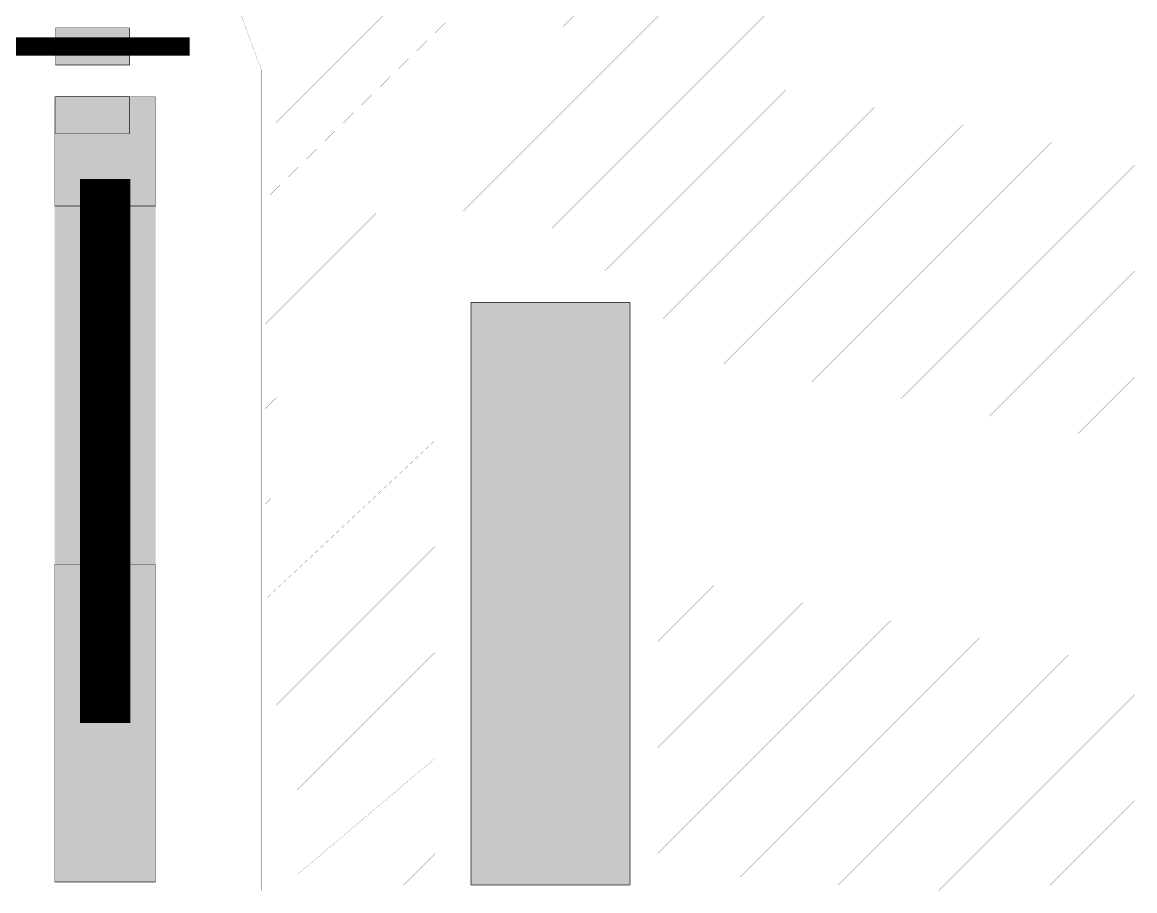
# Model space of a CAD drawing. Header units: millimetres. Extents: x 120.8 to 142.5, y 76.6 to 105.3.
# Drawn here: x 132.01 to 142.5, y 76.65 to 84.85 of the extents above; entities that cross this region are included whole.
import ezdxf

# ---------------------------------------------------------------- set-up
doc = ezdxf.new("R2010")
doc.units = ezdxf.units.MM
doc.layers.add('Mechanical4', color=56, linetype='Continuous')

msp = doc.modelspace()

# ---------------------------------------------------------------- linework, layer by layer
at = {"layer": 'Mechanical4'}
for points, const_width in [([(142.45, 76.654), (142.45, 90.193)], 0.0003), ([(134.3, 81.2), (142.5, 89.4)], 0.00125), ([(134.3, 82), (141.575, 89.275)], 0.00125), ([(136.6, 82.5), (142.5, 88.4)], 0.00125), ([(134.325, 83.2), (138.638, 87.438)], 0.00125), ([(137.5, 82.5), (142.5, 87.5)], 0.00125), ([(134.4, 83.9), (137.5, 87)], 0.00125), ([(138.05, 82.05), (142.5, 86.5)], 0.00125), ([(138, 81), (142.5, 85.5)], 0.00125), ([(133.995, 85.12), (134.264, 84.394)], 0.00125), ([(132.32, 84.795), (133.02, 84.795)], 0.005), ([(132.32, 84.445), (132.32, 84.795)], 0.005), ([(133.02, 84.445), (133.02, 84.795)], 0.005), ([(130.475, 84.62), (133.585, 84.62)], 0.175), ([(130.895, 84.52), (133.395, 84.52)], 0.0003), ([(133.324, 84.52), (133.395, 84.52)], 0.0003), ([(138.05, 80.05), (142.5, 84.5)], 0.00125), ([(132.32, 84.445), (133.02, 84.445)], 0.005), ([(134.264, 76.654), (134.264, 84.394)], 0.00125), ([(132.314, 84.144), (133.264, 84.144)], 0.005), ([(132.314, 83.114), (132.314, 84.144)], 0.005), ([(132.32, 84.145), (133.02, 84.145)], 0.005), ([(132.32, 83.795), (132.32, 84.145)], 0.005), ([(133.02, 83.795), (133.02, 84.145)], 0.005), ([(133.264, 83.114), (133.264, 84.144)], 0.005), ([(132.32, 83.795), (133.02, 83.795)], 0.005), ([(132.024, 83.541), (132.024, 83.541)], 0.0003), ([(132.789, 78.232), (132.789, 83.369)], 0.475), ([(138, 79), (142.5, 83.5)], 0.00125), ([(133.523, 83.379), (133.524, 83.369)], 0.0003), ([(132.314, 83.114), (133.264, 83.114)], 0.005), ([(138, 78), (142.5, 82.5)], 0.00125), ([(135.985, 82.458), (136.862, 82.458)], 0.0003), ([(135.985, 79.581), (135.985, 82.458)], 0.0003), ([(136.862, 79.581), (136.862, 82.458)], 0.0003), ([(137.116, 82.458), (137.993, 82.458)], 0.0003), ([(137.116, 79.581), (137.116, 82.458)], 0.0003), ([(137.993, 79.581), (137.993, 82.458)], 0.0003), ([(136.239, 82.204), (137.739, 82.204)], 0.005), ([(136.239, 76.704), (136.239, 82.204)], 0.005), ([(137.739, 76.704), (137.739, 82.204)], 0.005), ([(134.3, 80.3), (135.9, 81.9)], 0.00125), ([(138, 77), (142.5, 81.5)], 0.00125), ([(138, 80.8), (138, 81)], 0.00125), ([(134.3, 79.4), (135.9, 80.9)], 0.00125), ([(138.7, 76.7), (142.5, 80.5)], 0.00125), ([(134.4, 78.4), (135.9, 79.9)], 0.00125), ([(132.314, 79.732), (133.264, 79.732)], 0.005), ([(132.314, 76.732), (132.314, 79.732)], 0.005), ([(133.264, 76.732), (133.264, 79.732)], 0.005), ([(135.985, 79.581), (136.862, 79.581)], 0.0003), ([(137.116, 79.581), (137.993, 79.581)], 0.0003), ([(139.7, 76.7), (142.5, 79.5)], 0.00125), ([(135.985, 79.327), (137.993, 79.327)], 0.0003), ([(135.985, 76.654), (135.985, 79.327)], 0.0003), ([(137.993, 76.654), (137.993, 79.327)], 0.0003), ([(134.4, 77.4), (135.9, 78.9)], 0.00125), ([(140.65, 76.65), (142.5, 78.5)], 0.00125), ([(134.6, 76.8), (135.9, 77.9)], 0.00125), ([(141.7, 76.7), (142.5, 77.5)], 0.00125), ([(135.6, 76.7), (135.9, 77)], 0.00125), ([(132.314, 76.732), (133.264, 76.732)], 0.005), ([(134.264, 76.654), (135.985, 76.654)], 0.0003), ([(136.239, 76.704), (137.739, 76.704)], 0.005), ([(137.993, 76.654), (142.45, 76.654)], 0.0003), ([(139.7, 76.7), (139.7, 76.7)], 0.00125)]:
    msp.add_lwpolyline(points, dxfattribs=dict(at, const_width=const_width))
at = {"layer": 'Mechanical4', "const_width": 0.0003}
msp.add_lwpolyline([(133.324, 84.52, -1), (133.324, 84.52)], format="xyb", dxfattribs=at)
msp.add_lwpolyline([(133.324, 84.52, -1), (133.324, 84.52)], format="xyb", dxfattribs=at)
at = {"layer": 'Mechanical4', "const_width": 0.00015}
for points in [[(133.323, 84.52, 1), (133.324, 84.52, 1)], [(133.323, 84.52, 1), (133.324, 84.52, 1)], [(133.324, 84.52, 1), (133.324, 84.52, 1)], [(133.324, 84.52, 1), (133.324, 84.52, 1)]]:
    msp.add_lwpolyline(points, format="xyb", close=True, dxfattribs=at)
at = {"layer": 'Mechanical4'}
for points in [[(132.32, 84.445), (133.02, 84.445), (132.32, 84.795), (133.02, 84.795)], [(132.314, 83.375), (133.264, 83.375), (132.314, 84.144), (133.264, 84.144)], [(132.32, 83.795), (133.02, 83.795), (132.32, 84.145), (133.02, 84.145)], [(132.314, 76.732), (133.264, 76.732), (132.314, 83.375), (133.264, 83.375)], [(136.239, 76.704), (137.739, 76.704), (136.239, 82.204), (137.739, 82.204)], [(132.314, 76.732), (133.264, 76.732), (132.314, 79.732), (133.264, 79.732)]]:
    msp.add_solid(points, dxfattribs=at)

doc.saveas('drawing.dxf')
